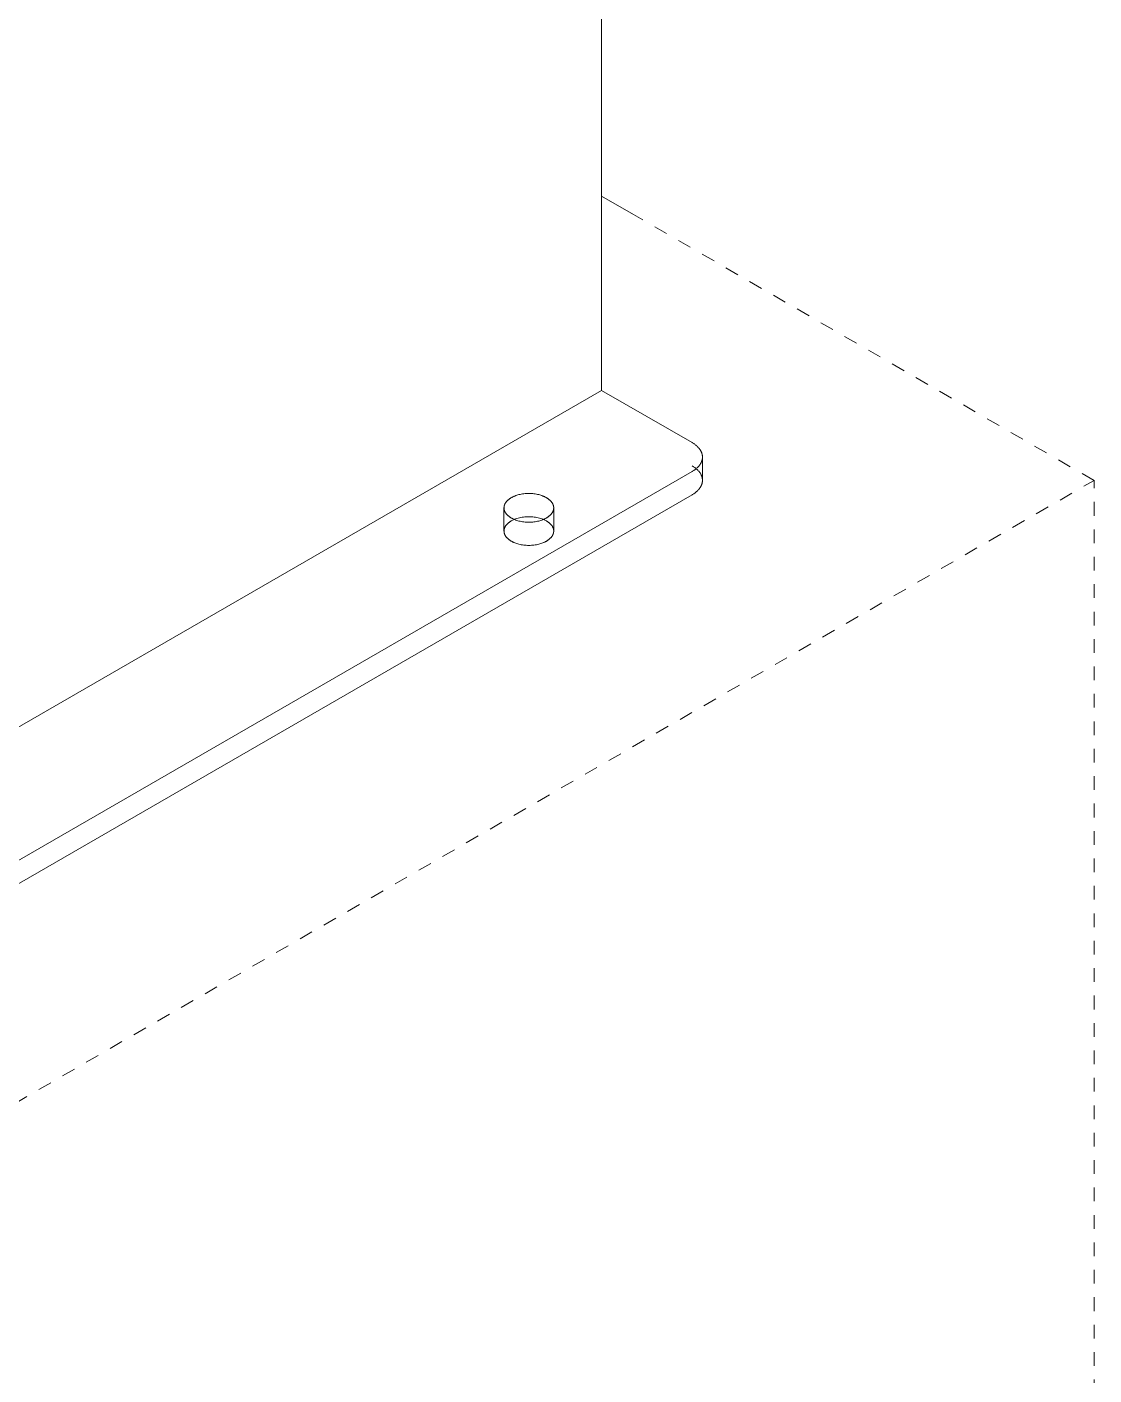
# Model space of a CAD drawing. Header units: inches. Extents: x -2 to 171, y -5 to 121.
# Drawn here: x 162.73 to 170.51, y 33.43 to 43.26 of the extents above; entities that cross this region are included whole.
import ezdxf

# ---------------------------------------------------------------- set-up
doc = ezdxf.new("R2010")
doc.units = ezdxf.units.IN
doc.linetypes.add('HIDDEN', pattern=[1.905, 1.27, -0.635])
doc.layers.add('ZANO_R', color=7, linetype='Continuous', lineweight=0)
doc.layers.add('ZANO_R_przerywana', color=250, linetype='HIDDEN', lineweight=0)

msp = doc.modelspace()

# ---------------------------------------------------------------- linework, layer by layer
at = {"layer": 'ZANO_R'}
for p, q in [((166.9233, 40.61361), (166.9233, 48.94375)), ((167.15477, 41.89702), (166.9233, 42.03067)), ((158.68383, 35.85655), (166.9233, 40.61361)), ((167.58245, 40.23304), (166.9233, 40.61361)), ((167.58245, 40.23304), (167.58647, 40.23067)), ((167.58647, 40.23067), (167.59043, 40.22822)), ((167.59043, 40.22822), (167.59433, 40.22571)), ((167.59433, 40.22571), (167.59817, 40.22312)), ((167.59817, 40.22312), (167.60192, 40.22045)), ((167.60192, 40.22045), (167.60561, 40.21772)), ((167.60561, 40.21772), (167.6092, 40.21492)), ((167.6092, 40.21492), (167.61271, 40.21204)), ((167.61271, 40.21204), (167.61613, 40.2091)), ((167.61613, 40.2091), (167.61945, 40.20609)), ((167.61945, 40.20609), (167.62266, 40.20301)), ((167.62266, 40.20301), (167.62577, 40.19987)), ((167.62577, 40.19987), (167.62876, 40.19667)), ((167.62876, 40.19667), (167.63163, 40.19341)), ((167.63163, 40.19341), (167.63438, 40.19009)), ((167.63438, 40.19009), (167.637, 40.18671)), ((167.637, 40.18671), (167.63948, 40.18328)), ((167.63948, 40.18328), (167.64183, 40.17979)), ((167.64183, 40.17979), (167.64295, 40.17803)), ((167.64295, 40.17803), (167.64404, 40.17626)), ((167.64404, 40.17626), (167.64508, 40.17447)), ((167.64508, 40.17447), (167.6461, 40.17268)), ((167.6461, 40.17268), (167.64707, 40.17087)), ((167.64707, 40.17087), (167.64801, 40.16906)), ((167.64801, 40.16906), (167.6489, 40.16723)), ((167.6489, 40.16723), (167.64976, 40.16539)), ((167.64976, 40.16539), (167.65058, 40.16355)), ((167.65058, 40.16355), (167.65136, 40.1617)), ((167.65136, 40.1617), (167.6521, 40.15983)), ((167.6521, 40.15983), (167.6528, 40.15796)), ((167.6528, 40.15796), (167.65346, 40.15609)), ((167.65346, 40.15609), (167.65408, 40.1542)), ((167.65408, 40.1542), (167.65466, 40.15231)), ((167.65466, 40.15231), (167.65519, 40.15041)), ((167.65519, 40.15041), (167.65568, 40.14851)), ((167.65568, 40.14851), (167.65614, 40.1466)), ((167.65614, 40.1466), (167.65654, 40.14469)), ((167.65654, 40.10997), (167.65614, 40.10806)), ((167.65654, 40.14469), (167.65691, 40.14277)), ((167.65691, 40.11189), (167.65654, 40.10997)), ((167.65691, 40.14277), (167.65724, 40.14085)), ((167.65724, 40.11381), (167.65691, 40.11189)), ((167.65724, 40.14085), (167.65752, 40.13892)), ((167.65752, 40.11574), (167.65724, 40.11381)), ((167.65752, 40.13892), (167.65775, 40.137)), ((167.65775, 40.11766), (167.65752, 40.11574)), ((167.65775, 40.137), (167.65795, 40.13506)), ((167.65795, 40.11959), (167.65775, 40.11766)), ((167.65795, 40.13506), (167.6581, 40.13313)), ((167.6581, 40.12153), (167.65795, 40.11959)), ((167.6581, 40.13313), (167.65821, 40.1312)), ((167.65821, 40.12346), (167.6581, 40.12153)), ((167.65821, 40.1312), (167.65827, 40.12926)), ((167.65827, 40.12539), (167.65821, 40.12346)), ((167.65827, 40.12926), (167.6583, 40.12733)), ((167.6583, 40.12733), (167.65827, 40.12539)), ((167.6583, 40.12539), (167.6583, 39.95819)), ((159.70918, 35.47598), (167.58245, 40.02162)), ((167.58245, 40.0639), (167.58641, 40.06157)), ((167.58647, 40.02399), (167.58245, 40.02162)), ((167.58641, 40.06157), (167.59031, 40.05916)), ((167.59043, 40.02643), (167.58647, 40.02399)), ((167.59031, 40.05916), (167.59415, 40.05669)), ((167.59433, 40.02895), (167.59043, 40.02643)), ((167.59415, 40.05669), (167.59793, 40.05414)), ((167.59817, 40.03154), (167.59433, 40.02895)), ((167.59793, 40.05414), (167.60163, 40.05152)), ((167.60192, 40.03421), (167.59817, 40.03154)), ((167.60163, 40.05152), (167.60526, 40.04884)), ((167.60561, 40.03694), (167.60192, 40.03421)), ((167.60526, 40.04884), (167.60881, 40.04609)), ((167.6092, 40.03974), (167.60561, 40.03694)), ((167.60881, 40.04609), (167.61228, 40.04326)), ((167.61271, 40.04262), (167.6092, 40.03974)), ((167.61228, 40.04326), (167.61566, 40.04038)), ((167.61613, 40.04556), (167.61271, 40.04262)), ((167.61566, 40.04038), (167.61894, 40.03742)), ((167.61945, 40.04857), (167.61613, 40.04556)), ((167.61894, 40.03742), (167.62212, 40.03441)), ((167.62266, 40.05165), (167.61945, 40.04857)), ((167.62212, 40.03441), (167.62519, 40.03133)), ((167.62577, 40.05479), (167.62266, 40.05165)), ((167.62519, 40.03133), (167.62816, 40.02819)), ((167.62876, 40.05799), (167.62577, 40.05479)), ((167.62816, 40.02819), (167.63101, 40.02499)), ((167.63163, 40.06125), (167.62876, 40.05799)), ((167.63101, 40.02499), (167.63374, 40.02173)), ((167.63438, 40.06457), (167.63163, 40.06125)), ((167.63374, 40.02173), (167.63635, 40.01842)), ((167.637, 40.06795), (167.63438, 40.06457)), ((167.63635, 40.01842), (167.63883, 40.01505)), ((167.63948, 40.07138), (167.637, 40.06795)), ((167.63883, 40.01505), (167.64118, 40.01164)), ((167.64183, 40.07487), (167.63948, 40.07138)), ((167.64118, 40.01164), (167.6434, 40.00817)), ((167.64295, 40.07663), (167.64183, 40.07487)), ((167.64404, 40.0784), (167.64295, 40.07663)), ((167.64508, 40.08018), (167.64404, 40.0784)), ((167.6461, 40.08198), (167.64508, 40.08018)), ((167.64707, 40.08379), (167.6461, 40.08198)), ((167.64801, 40.0856), (167.64707, 40.08379)), ((167.6489, 40.08743), (167.64801, 40.0856)), ((167.64976, 40.08926), (167.6489, 40.08743)), ((167.65058, 40.09111), (167.64976, 40.08926)), ((167.65136, 40.09296), (167.65058, 40.09111)), ((167.6521, 40.09483), (167.65136, 40.09296)), ((167.6528, 40.0967), (167.6521, 40.09483)), ((167.65346, 40.09857), (167.6528, 40.0967)), ((167.65408, 40.10046), (167.65346, 40.09857)), ((167.65466, 40.10235), (167.65408, 40.10046)), ((167.65519, 40.10425), (167.65466, 40.10235)), ((167.65568, 40.10615), (167.65519, 40.10425)), ((167.65614, 40.10806), (167.65568, 40.10615)), ((167.6434, 40.00817), (167.64445, 40.00642)), ((167.64445, 40.00642), (167.64547, 40.00466)), ((167.6461, 39.91284), (167.64508, 39.91105)), ((167.64547, 40.00466), (167.64645, 40.00289)), ((167.64707, 39.91465), (167.6461, 39.91284)), ((167.64645, 40.00289), (167.6474, 40.00111)), ((167.64801, 39.91646), (167.64707, 39.91465)), ((167.6474, 40.00111), (167.6483, 39.99932)), ((167.6489, 39.91829), (167.64801, 39.91646)), ((167.6483, 39.99932), (167.64918, 39.99752)), ((167.64976, 39.92012), (167.6489, 39.91829)), ((167.64918, 39.99752), (167.65001, 39.99571)), ((167.65058, 39.92197), (167.64976, 39.92012)), ((167.65001, 39.99571), (167.6508, 39.99389)), ((167.65136, 39.92382), (167.65058, 39.92197)), ((167.6508, 39.99389), (167.65156, 39.99206)), ((167.6521, 39.92569), (167.65136, 39.92382)), ((167.65156, 39.99206), (167.65228, 39.99023)), ((167.6528, 39.92756), (167.6521, 39.92569)), ((167.65228, 39.99023), (167.65296, 39.98838)), ((167.65346, 39.92943), (167.6528, 39.92756)), ((167.65296, 39.98838), (167.6536, 39.98653)), ((167.65408, 39.93132), (167.65346, 39.92943)), ((167.6536, 39.98653), (167.6542, 39.98468)), ((167.65466, 39.93321), (167.65408, 39.93132)), ((167.6542, 39.98468), (167.65476, 39.98281)), ((167.65519, 39.93511), (167.65466, 39.93321)), ((167.65476, 39.98281), (167.65528, 39.98095)), ((167.65568, 39.93701), (167.65519, 39.93511)), ((167.65528, 39.98095), (167.65576, 39.97907)), ((167.65614, 39.93892), (167.65568, 39.93701)), ((167.65576, 39.97907), (167.6562, 39.97719)), ((167.65654, 39.94083), (167.65614, 39.93892)), ((167.6562, 39.97719), (167.65659, 39.97531)), ((167.65691, 39.94275), (167.65654, 39.94083)), ((167.65659, 39.97531), (167.65695, 39.97342)), ((167.65724, 39.94467), (167.65691, 39.94275)), ((167.65695, 39.97342), (167.65726, 39.97153)), ((167.65752, 39.9466), (167.65724, 39.94467)), ((167.65726, 39.97153), (167.65754, 39.96963)), ((167.65775, 39.94852), (167.65752, 39.9466)), ((167.65754, 39.96963), (167.65777, 39.96773)), ((167.65795, 39.95045), (167.65775, 39.94852)), ((167.65777, 39.96773), (167.65796, 39.96583)), ((167.6581, 39.95239), (167.65795, 39.95045)), ((167.65796, 39.96583), (167.6581, 39.96393)), ((167.6581, 39.96393), (167.65821, 39.96203)), ((167.65821, 39.95432), (167.6581, 39.95239)), ((167.65821, 39.96203), (167.65827, 39.96012)), ((167.65827, 39.95625), (167.65821, 39.95432)), ((167.6583, 39.95819), (167.65827, 39.95625)), ((167.58245, 39.85248), (159.70918, 35.30684)), ((166.23824, 39.81247), (166.24056, 39.81457)), ((166.24056, 39.81457), (166.24296, 39.81663)), ((166.24296, 39.81663), (166.24541, 39.81865)), ((166.24541, 39.81865), (166.24793, 39.82061)), ((166.24793, 39.82061), (166.25051, 39.82252)), ((166.25051, 39.82252), (166.25314, 39.82439)), ((166.25314, 39.82439), (166.25582, 39.8262)), ((166.25582, 39.8262), (166.25855, 39.82796)), ((166.25855, 39.82796), (166.26133, 39.82967)), ((166.26133, 39.82967), (166.26414, 39.83133)), ((166.26414, 39.83133), (166.26702, 39.83296)), ((166.26702, 39.83296), (166.26998, 39.83456)), ((166.26998, 39.83456), (166.27303, 39.83614)), ((166.27303, 39.83614), (166.27617, 39.83768)), ((166.27617, 39.83768), (166.2794, 39.8392)), ((166.2794, 39.8392), (166.28272, 39.84069)), ((166.28272, 39.84069), (166.28612, 39.84215)), ((166.28612, 39.84215), (166.2896, 39.84356)), ((166.2896, 39.84356), (166.29682, 39.84629)), ((166.29682, 39.84629), (166.30435, 39.84884)), ((166.30435, 39.84884), (166.31219, 39.85121)), ((166.31219, 39.85121), (166.32032, 39.85338)), ((166.32032, 39.85338), (166.3287, 39.85533)), ((166.3287, 39.85533), (166.33732, 39.85706)), ((166.33732, 39.85706), (166.34616, 39.85854)), ((166.34616, 39.85854), (166.35517, 39.85977)), ((166.35517, 39.85977), (166.36432, 39.86073)), ((166.36432, 39.86073), (166.37359, 39.86143)), ((166.37359, 39.86143), (166.38293, 39.86185)), ((166.38293, 39.86185), (166.39231, 39.86199)), ((166.39231, 39.86199), (166.40169, 39.86185)), ((166.40169, 39.86185), (166.41103, 39.86143)), ((166.41103, 39.86143), (166.42029, 39.86073)), ((166.42029, 39.86073), (166.42945, 39.85977)), ((166.42945, 39.85977), (166.43846, 39.85854)), ((166.43846, 39.85854), (166.44729, 39.85706)), ((166.44729, 39.85706), (166.45591, 39.85533)), ((166.45591, 39.85533), (166.4643, 39.85338)), ((166.4643, 39.85338), (166.47242, 39.85121)), ((166.47242, 39.85121), (166.48026, 39.84884)), ((166.48026, 39.84884), (166.4878, 39.84629)), ((166.4878, 39.84629), (166.49502, 39.84356)), ((166.49502, 39.84356), (166.4985, 39.84215)), ((166.4985, 39.84215), (166.5019, 39.84069)), ((166.5019, 39.84069), (166.50521, 39.8392)), ((166.50521, 39.8392), (166.50844, 39.83768)), ((166.50844, 39.83768), (166.51158, 39.83614)), ((166.51158, 39.83614), (166.51464, 39.83456)), ((166.51464, 39.83456), (166.5176, 39.83296)), ((166.5176, 39.83296), (166.52048, 39.83133)), ((166.52048, 39.83133), (166.52329, 39.82967)), ((166.52329, 39.82967), (166.52606, 39.82796)), ((166.52606, 39.82796), (166.52879, 39.8262)), ((166.52879, 39.8262), (166.53148, 39.82439)), ((166.53148, 39.82439), (166.53411, 39.82252)), ((166.53411, 39.82252), (166.53668, 39.82061)), ((166.53668, 39.82061), (166.5392, 39.81865)), ((166.5392, 39.81865), (166.54166, 39.81663)), ((166.54166, 39.81663), (166.54405, 39.81457)), ((166.54405, 39.81457), (166.54637, 39.81247)), ((167.58647, 39.85485), (167.58245, 39.85248)), ((167.59043, 39.8573), (167.58647, 39.85485)), ((167.59433, 39.85981), (167.59043, 39.8573)), ((167.59817, 39.8624), (167.59433, 39.85981)), ((167.60192, 39.86507), (167.59817, 39.8624)), ((167.60561, 39.8678), (167.60192, 39.86507)), ((167.6092, 39.8706), (167.60561, 39.8678)), ((167.61271, 39.87348), (167.6092, 39.8706)), ((167.61613, 39.87642), (167.61271, 39.87348)), ((167.61945, 39.87943), (167.61613, 39.87642)), ((167.62266, 39.88251), (167.61945, 39.87943)), ((167.62577, 39.88565), (167.62266, 39.88251)), ((167.62876, 39.88885), (167.62577, 39.88565)), ((167.63163, 39.89211), (167.62876, 39.88885)), ((167.63438, 39.89543), (167.63163, 39.89211)), ((167.637, 39.89881), (167.63438, 39.89543)), ((167.63948, 39.90224), (167.637, 39.89881)), ((167.64183, 39.90573), (167.63948, 39.90224)), ((167.64295, 39.90749), (167.64183, 39.90573)), ((167.64404, 39.90926), (167.64295, 39.90749)), ((167.64508, 39.91105), (167.64404, 39.90926)), ((166.21105, 39.75734), (166.21106, 39.75869)), ((166.21105, 39.5882), (166.21105, 39.75734)), ((166.21106, 39.75598), (166.21105, 39.75734)), ((166.21106, 39.75869), (166.21111, 39.76004)), ((166.21111, 39.75463), (166.21106, 39.75598)), ((166.21111, 39.76004), (166.21119, 39.7614)), ((166.21119, 39.75327), (166.21111, 39.75463)), ((166.21119, 39.7614), (166.21129, 39.76275)), ((166.21129, 39.75192), (166.21119, 39.75327)), ((166.21129, 39.76275), (166.21143, 39.7641)), ((166.21143, 39.75057), (166.21129, 39.75192)), ((166.21143, 39.7641), (166.2116, 39.76545)), ((166.2116, 39.74922), (166.21143, 39.75057)), ((166.2116, 39.76545), (166.21179, 39.7668)), ((166.21179, 39.74787), (166.2116, 39.74922)), ((166.21179, 39.7668), (166.21202, 39.76814)), ((166.21202, 39.74653), (166.21179, 39.74787)), ((166.21202, 39.76814), (166.21228, 39.76949)), ((166.21228, 39.74519), (166.21202, 39.74653)), ((166.21228, 39.76949), (166.21256, 39.77083)), ((166.21256, 39.74385), (166.21228, 39.74519)), ((166.21256, 39.77083), (166.21288, 39.77216)), ((166.21288, 39.74251), (166.21256, 39.74385)), ((166.21288, 39.77216), (166.21322, 39.77349)), ((166.21322, 39.74118), (166.21288, 39.74251)), ((166.21322, 39.77349), (166.2136, 39.77482)), ((166.2136, 39.73985), (166.21322, 39.74118)), ((166.2136, 39.77482), (166.214, 39.77615)), ((166.214, 39.73853), (166.2136, 39.73985)), ((166.214, 39.77615), (166.21443, 39.77747)), ((166.21443, 39.73721), (166.214, 39.73853)), ((166.21443, 39.77747), (166.2149, 39.77878)), ((166.2149, 39.73589), (166.21443, 39.73721)), ((166.2149, 39.77878), (166.21539, 39.78009)), ((166.21539, 39.73458), (166.2149, 39.73589)), ((166.21539, 39.78009), (166.2159, 39.78139)), ((166.2159, 39.73328), (166.21539, 39.73458)), ((166.2159, 39.78139), (166.21645, 39.78269)), ((166.21645, 39.73198), (166.2159, 39.73328)), ((166.21645, 39.78269), (166.21702, 39.78398)), ((166.21702, 39.73069), (166.21645, 39.73198)), ((166.21702, 39.78398), (166.21762, 39.78527)), ((166.21762, 39.72941), (166.21702, 39.73069)), ((166.21762, 39.78527), (166.21825, 39.78655)), ((166.21825, 39.72813), (166.21762, 39.72941)), ((166.21825, 39.78655), (166.21891, 39.78782)), ((166.21891, 39.72686), (166.21825, 39.72813)), ((166.21891, 39.78782), (166.21959, 39.78908)), ((166.21959, 39.72559), (166.21891, 39.72686)), ((166.21959, 39.78908), (166.2203, 39.79034)), ((166.2203, 39.72433), (166.21959, 39.72559)), ((166.2203, 39.79034), (166.22103, 39.79159)), ((166.22103, 39.72309), (166.2203, 39.72433)), ((166.22103, 39.79159), (166.22179, 39.79283)), ((166.22179, 39.72185), (166.22103, 39.72309)), ((166.22179, 39.79283), (166.22258, 39.79406)), ((166.22258, 39.72061), (166.22179, 39.72185)), ((166.22258, 39.79406), (166.22422, 39.7965)), ((166.22422, 39.71817), (166.22258, 39.72061)), ((166.22422, 39.7965), (166.22596, 39.7989)), ((166.22596, 39.71577), (166.22422, 39.71817)), ((166.22596, 39.7989), (166.22779, 39.80127)), ((166.22779, 39.80127), (166.22972, 39.80359)), ((166.22972, 39.80359), (166.23173, 39.80588)), ((166.23173, 39.80588), (166.23382, 39.80812)), ((166.23382, 39.80812), (166.23599, 39.81031)), ((166.23599, 39.81031), (166.23824, 39.81247)), ((166.54637, 39.81247), (166.54862, 39.81031)), ((166.54862, 39.81031), (166.5508, 39.80812)), ((166.5508, 39.80812), (166.55289, 39.80588)), ((166.55289, 39.80588), (166.5549, 39.80359)), ((166.5549, 39.80359), (166.55682, 39.80127)), ((166.55682, 39.80127), (166.55866, 39.7989)), ((166.55866, 39.7989), (166.5604, 39.7965)), ((166.5604, 39.71817), (166.55866, 39.71577)), ((166.5604, 39.7965), (166.56204, 39.79406)), ((166.56204, 39.72061), (166.5604, 39.71817)), ((166.56204, 39.79406), (166.56283, 39.79283)), ((166.56283, 39.72185), (166.56204, 39.72061)), ((166.56283, 39.79283), (166.56358, 39.79159)), ((166.56358, 39.72309), (166.56283, 39.72185)), ((166.56358, 39.79159), (166.56432, 39.79034)), ((166.56432, 39.72433), (166.56358, 39.72309)), ((166.56432, 39.79034), (166.56503, 39.78908)), ((166.56503, 39.72559), (166.56432, 39.72433)), ((166.56503, 39.78908), (166.56571, 39.78782)), ((166.56571, 39.72686), (166.56503, 39.72559)), ((166.56571, 39.78782), (166.56636, 39.78655)), ((166.56636, 39.72813), (166.56571, 39.72686)), ((166.56636, 39.78655), (166.56699, 39.78527)), ((166.56699, 39.72941), (166.56636, 39.72813)), ((166.56699, 39.78527), (166.56759, 39.78398)), ((166.56759, 39.73069), (166.56699, 39.72941)), ((166.56759, 39.78398), (166.56817, 39.78269)), ((166.56817, 39.73198), (166.56759, 39.73069)), ((166.56817, 39.78269), (166.56871, 39.78139)), ((166.56871, 39.73328), (166.56817, 39.73198)), ((166.56871, 39.78139), (166.56923, 39.78009)), ((166.56923, 39.73458), (166.56871, 39.73328)), ((166.56923, 39.78009), (166.56972, 39.77878)), ((166.56972, 39.73589), (166.56923, 39.73458)), ((166.56972, 39.77878), (166.57018, 39.77747)), ((166.57018, 39.73721), (166.56972, 39.73589)), ((166.57018, 39.77747), (166.57062, 39.77615)), ((166.57062, 39.73853), (166.57018, 39.73721)), ((166.57062, 39.77615), (166.57102, 39.77482)), ((166.57102, 39.73985), (166.57062, 39.73853)), ((166.57102, 39.77482), (166.57139, 39.77349)), ((166.57139, 39.74118), (166.57102, 39.73985)), ((166.57139, 39.77349), (166.57174, 39.77216)), ((166.57174, 39.74251), (166.57139, 39.74118)), ((166.57174, 39.77216), (166.57206, 39.77083)), ((166.57206, 39.74385), (166.57174, 39.74251)), ((166.57206, 39.77083), (166.57234, 39.76949)), ((166.57234, 39.74519), (166.57206, 39.74385)), ((166.57234, 39.76949), (166.5726, 39.76814)), ((166.5726, 39.74653), (166.57234, 39.74519)), ((166.5726, 39.76814), (166.57282, 39.7668)), ((166.57282, 39.74787), (166.5726, 39.74653)), ((166.57282, 39.7668), (166.57302, 39.76545)), ((166.57302, 39.74922), (166.57282, 39.74787)), ((166.57302, 39.76545), (166.57319, 39.7641)), ((166.57319, 39.75057), (166.57302, 39.74922)), ((166.57319, 39.7641), (166.57332, 39.76275)), ((166.57332, 39.75192), (166.57319, 39.75057)), ((166.57332, 39.76275), (166.57343, 39.7614)), ((166.57343, 39.75327), (166.57332, 39.75192)), ((166.57343, 39.7614), (166.57351, 39.76004)), ((166.57351, 39.75463), (166.57343, 39.75327)), ((166.57351, 39.76004), (166.57355, 39.75869)), ((166.57355, 39.75598), (166.57351, 39.75463)), ((166.57355, 39.75869), (166.57357, 39.75734)), ((166.57357, 39.75734), (166.57355, 39.75598)), ((166.57357, 39.5882), (166.57357, 39.75734)), ((166.21891, 39.61868), (166.21825, 39.61741)), ((166.21959, 39.61994), (166.21891, 39.61868)), ((166.2203, 39.6212), (166.21959, 39.61994)), ((166.22103, 39.62245), (166.2203, 39.6212)), ((166.22179, 39.62369), (166.22103, 39.62245)), ((166.22258, 39.62492), (166.22179, 39.62369)), ((166.22422, 39.62736), (166.22258, 39.62492)), ((166.22596, 39.62976), (166.22422, 39.62736)), ((166.22779, 39.71341), (166.22596, 39.71577)), ((166.22779, 39.63213), (166.22596, 39.62976)), ((166.22972, 39.71108), (166.22779, 39.71341)), ((166.22972, 39.63445), (166.22779, 39.63213)), ((166.23173, 39.7088), (166.22972, 39.71108)), ((166.23173, 39.63674), (166.22972, 39.63445)), ((166.23382, 39.70656), (166.23173, 39.7088)), ((166.23382, 39.63898), (166.23173, 39.63674)), ((166.23599, 39.70436), (166.23382, 39.70656)), ((166.23599, 39.64118), (166.23382, 39.63898)), ((166.23824, 39.7022), (166.23599, 39.70436)), ((166.23824, 39.64333), (166.23599, 39.64118)), ((166.24056, 39.7001), (166.23824, 39.7022)), ((166.24056, 39.64543), (166.23824, 39.64333)), ((166.24296, 39.69804), (166.24056, 39.7001)), ((166.24296, 39.64749), (166.24056, 39.64543)), ((166.24541, 39.69603), (166.24296, 39.69804)), ((166.24541, 39.64951), (166.24296, 39.64749)), ((166.24793, 39.69406), (166.24541, 39.69603)), ((166.24793, 39.65147), (166.24541, 39.64951)), ((166.25051, 39.69215), (166.24793, 39.69406)), ((166.25051, 39.65338), (166.24793, 39.65147)), ((166.25314, 39.69029), (166.25051, 39.69215)), ((166.25314, 39.65525), (166.25051, 39.65338)), ((166.25582, 39.68847), (166.25314, 39.69029)), ((166.25582, 39.65706), (166.25314, 39.65525)), ((166.25855, 39.68671), (166.25582, 39.68847)), ((166.25855, 39.65882), (166.25582, 39.65706)), ((166.26133, 39.685), (166.25855, 39.68671)), ((166.26133, 39.66053), (166.25855, 39.65882)), ((166.26414, 39.68334), (166.26133, 39.685)), ((166.26414, 39.66219), (166.26133, 39.66053)), ((166.26702, 39.68171), (166.26414, 39.68334)), ((166.26936, 39.66509), (166.26414, 39.66219)), ((166.26998, 39.68011), (166.26702, 39.68171)), ((166.27468, 39.66782), (166.26936, 39.66509)), ((166.27303, 39.67854), (166.26998, 39.68011)), ((166.27617, 39.67699), (166.27303, 39.67854)), ((166.28007, 39.67038), (166.27468, 39.66782)), ((166.2794, 39.67547), (166.27617, 39.67699)), ((166.28272, 39.67398), (166.2794, 39.67547)), ((166.28554, 39.67277), (166.28007, 39.67038)), ((166.28612, 39.67253), (166.28272, 39.67398)), ((166.29486, 39.67622), (166.28554, 39.67277)), ((166.2896, 39.67111), (166.28612, 39.67253)), ((166.29682, 39.66839), (166.2896, 39.67111)), ((166.30428, 39.67935), (166.29486, 39.67622)), ((166.30435, 39.66583), (166.29682, 39.66839)), ((166.31381, 39.68217), (166.30428, 39.67935)), ((166.31219, 39.66346), (166.30435, 39.66583)), ((166.32032, 39.66129), (166.31219, 39.66346)), ((166.32342, 39.68466), (166.31381, 39.68217)), ((166.3287, 39.65934), (166.32032, 39.66129)), ((166.33312, 39.68682), (166.32342, 39.68466)), ((166.33732, 39.65762), (166.3287, 39.65934)), ((166.34288, 39.68866), (166.33312, 39.68682)), ((166.34616, 39.65614), (166.33732, 39.65762)), ((166.3527, 39.69016), (166.34288, 39.68866)), ((166.35517, 39.65491), (166.34616, 39.65614)), ((166.36256, 39.69134), (166.3527, 39.69016)), ((166.36432, 39.65394), (166.35517, 39.65491)), ((166.37246, 39.69217), (166.36256, 39.69134)), ((166.37359, 39.65325), (166.36432, 39.65394)), ((166.38238, 39.69268), (166.37246, 39.69217)), ((166.38293, 39.65283), (166.37359, 39.65325)), ((166.39231, 39.69285), (166.38238, 39.69268)), ((166.39231, 39.65269), (166.38293, 39.65283)), ((166.40224, 39.69268), (166.39231, 39.69285)), ((166.40169, 39.65283), (166.39231, 39.65269)), ((166.41103, 39.65325), (166.40169, 39.65283)), ((166.41216, 39.69217), (166.40224, 39.69268)), ((166.42029, 39.65394), (166.41103, 39.65325)), ((166.42206, 39.69134), (166.41216, 39.69217)), ((166.42945, 39.65491), (166.42029, 39.65394)), ((166.43192, 39.69016), (166.42206, 39.69134)), ((166.43846, 39.65614), (166.42945, 39.65491)), ((166.44174, 39.68866), (166.43192, 39.69016)), ((166.44729, 39.65762), (166.43846, 39.65614)), ((166.4515, 39.68682), (166.44174, 39.68866)), ((166.45591, 39.65934), (166.44729, 39.65762)), ((166.46119, 39.68466), (166.4515, 39.68682)), ((166.4643, 39.66129), (166.45591, 39.65934)), ((166.47081, 39.68217), (166.46119, 39.68466)), ((166.47242, 39.66346), (166.4643, 39.66129)), ((166.48033, 39.67935), (166.47081, 39.68217)), ((166.48026, 39.66583), (166.47242, 39.66346)), ((166.4878, 39.66839), (166.48026, 39.66583)), ((166.48976, 39.67622), (166.48033, 39.67935)), ((166.49502, 39.67111), (166.4878, 39.66839)), ((166.49907, 39.67277), (166.48976, 39.67622)), ((166.4985, 39.67253), (166.49502, 39.67111)), ((166.5019, 39.67398), (166.4985, 39.67253)), ((166.50455, 39.67038), (166.49907, 39.67277)), ((166.50521, 39.67547), (166.5019, 39.67398)), ((166.50994, 39.66782), (166.50455, 39.67038)), ((166.50844, 39.67699), (166.50521, 39.67547)), ((166.51158, 39.67854), (166.50844, 39.67699)), ((166.51525, 39.66509), (166.50994, 39.66782)), ((166.51464, 39.68011), (166.51158, 39.67854)), ((166.5176, 39.68171), (166.51464, 39.68011)), ((166.52048, 39.66219), (166.51525, 39.66509)), ((166.52048, 39.68334), (166.5176, 39.68171)), ((166.52329, 39.685), (166.52048, 39.68334)), ((166.52329, 39.66053), (166.52048, 39.66219)), ((166.52606, 39.68671), (166.52329, 39.685)), ((166.52606, 39.65882), (166.52329, 39.66053)), ((166.52879, 39.68847), (166.52606, 39.68671)), ((166.52879, 39.65706), (166.52606, 39.65882)), ((166.53148, 39.69029), (166.52879, 39.68847)), ((166.53148, 39.65525), (166.52879, 39.65706)), ((166.53411, 39.69215), (166.53148, 39.69029)), ((166.53411, 39.65338), (166.53148, 39.65525)), ((166.53668, 39.69406), (166.53411, 39.69215)), ((166.53668, 39.65147), (166.53411, 39.65338)), ((166.5392, 39.69603), (166.53668, 39.69406)), ((166.5392, 39.64951), (166.53668, 39.65147)), ((166.54166, 39.69804), (166.5392, 39.69603)), ((166.54166, 39.64749), (166.5392, 39.64951)), ((166.54405, 39.7001), (166.54166, 39.69804)), ((166.54405, 39.64543), (166.54166, 39.64749)), ((166.54637, 39.7022), (166.54405, 39.7001)), ((166.54637, 39.64333), (166.54405, 39.64543)), ((166.54862, 39.70436), (166.54637, 39.7022)), ((166.54862, 39.64118), (166.54637, 39.64333)), ((166.5508, 39.70656), (166.54862, 39.70436)), ((166.5508, 39.63898), (166.54862, 39.64118)), ((166.55289, 39.7088), (166.5508, 39.70656)), ((166.55289, 39.63674), (166.5508, 39.63898)), ((166.5549, 39.71108), (166.55289, 39.7088)), ((166.5549, 39.63445), (166.55289, 39.63674)), ((166.55682, 39.71341), (166.5549, 39.71108)), ((166.55682, 39.63213), (166.5549, 39.63445)), ((166.55866, 39.71577), (166.55682, 39.71341)), ((166.55866, 39.62976), (166.55682, 39.63213)), ((166.5604, 39.62736), (166.55866, 39.62976)), ((166.56204, 39.62492), (166.5604, 39.62736)), ((166.56283, 39.62369), (166.56204, 39.62492)), ((166.56358, 39.62245), (166.56283, 39.62369)), ((166.56432, 39.6212), (166.56358, 39.62245)), ((166.56503, 39.61994), (166.56432, 39.6212)), ((166.56571, 39.61868), (166.56503, 39.61994)), ((166.56636, 39.61741), (166.56571, 39.61868)), ((166.21106, 39.58955), (166.21105, 39.5882)), ((166.21105, 39.5882), (166.21106, 39.58684)), ((166.21111, 39.5909), (166.21106, 39.58955)), ((166.21106, 39.58684), (166.21111, 39.58549)), ((166.21119, 39.59226), (166.21111, 39.5909)), ((166.21111, 39.58549), (166.21119, 39.58413)), ((166.21129, 39.59361), (166.21119, 39.59226)), ((166.21119, 39.58413), (166.21129, 39.58278)), ((166.21143, 39.59496), (166.21129, 39.59361)), ((166.21129, 39.58278), (166.21143, 39.58143)), ((166.2116, 39.59631), (166.21143, 39.59496)), ((166.21143, 39.58143), (166.2116, 39.58008)), ((166.21179, 39.59766), (166.2116, 39.59631)), ((166.2116, 39.58008), (166.21179, 39.57873)), ((166.21202, 39.599), (166.21179, 39.59766)), ((166.21179, 39.57873), (166.21202, 39.57739)), ((166.21228, 39.60035), (166.21202, 39.599)), ((166.21202, 39.57739), (166.21228, 39.57605)), ((166.21256, 39.60169), (166.21228, 39.60035)), ((166.21228, 39.57605), (166.21256, 39.57471)), ((166.21288, 39.60302), (166.21256, 39.60169)), ((166.21256, 39.57471), (166.21288, 39.57337)), ((166.21322, 39.60435), (166.21288, 39.60302)), ((166.21288, 39.57337), (166.21322, 39.57204)), ((166.2136, 39.60568), (166.21322, 39.60435)), ((166.21322, 39.57204), (166.2136, 39.57071)), ((166.214, 39.60701), (166.2136, 39.60568)), ((166.2136, 39.57071), (166.214, 39.56939)), ((166.21443, 39.60833), (166.214, 39.60701)), ((166.214, 39.56939), (166.21443, 39.56807)), ((166.2149, 39.60964), (166.21443, 39.60833)), ((166.21443, 39.56807), (166.2149, 39.56675)), ((166.21539, 39.61095), (166.2149, 39.60964)), ((166.2149, 39.56675), (166.21539, 39.56544)), ((166.2159, 39.61225), (166.21539, 39.61095)), ((166.21539, 39.56544), (166.2159, 39.56414)), ((166.21645, 39.61355), (166.2159, 39.61225)), ((166.2159, 39.56414), (166.21645, 39.56284)), ((166.21702, 39.61484), (166.21645, 39.61355)), ((166.21645, 39.56284), (166.21702, 39.56155)), ((166.21762, 39.61613), (166.21702, 39.61484)), ((166.21702, 39.56155), (166.21762, 39.56027)), ((166.21825, 39.61741), (166.21762, 39.61613)), ((166.21762, 39.56027), (166.21825, 39.55899)), ((166.21825, 39.55899), (166.21891, 39.55772)), ((166.21891, 39.55772), (166.21959, 39.55645)), ((166.21959, 39.55645), (166.2203, 39.5552)), ((166.2203, 39.5552), (166.22103, 39.55395)), ((166.22103, 39.55395), (166.22179, 39.55271)), ((166.22179, 39.55271), (166.22258, 39.55147)), ((166.22258, 39.55147), (166.22422, 39.54903)), ((166.22422, 39.54903), (166.22596, 39.54663)), ((166.22596, 39.54663), (166.22779, 39.54427)), ((166.22779, 39.54427), (166.22972, 39.54194)), ((166.22972, 39.54194), (166.23173, 39.53966)), ((166.23173, 39.53966), (166.23382, 39.53742)), ((166.23382, 39.53742), (166.23599, 39.53522)), ((166.23599, 39.53522), (166.23824, 39.53306)), ((166.23824, 39.53306), (166.24056, 39.53096)), ((166.24056, 39.53096), (166.24296, 39.5289)), ((166.24296, 39.5289), (166.24541, 39.52689)), ((166.24541, 39.52689), (166.24793, 39.52492)), ((166.24793, 39.52492), (166.25051, 39.52301)), ((166.25051, 39.52301), (166.25314, 39.52115)), ((166.25314, 39.52115), (166.25582, 39.51933)), ((166.25582, 39.51933), (166.25855, 39.51757)), ((166.52606, 39.51757), (166.52879, 39.51933)), ((166.52879, 39.51933), (166.53148, 39.52115)), ((166.53148, 39.52115), (166.53411, 39.52301)), ((166.53411, 39.52301), (166.53668, 39.52492)), ((166.53668, 39.52492), (166.5392, 39.52689)), ((166.5392, 39.52689), (166.54166, 39.5289)), ((166.54166, 39.5289), (166.54405, 39.53096)), ((166.54405, 39.53096), (166.54637, 39.53306)), ((166.54637, 39.53306), (166.54862, 39.53522)), ((166.54862, 39.53522), (166.5508, 39.53742)), ((166.5508, 39.53742), (166.55289, 39.53966)), ((166.55289, 39.53966), (166.5549, 39.54194)), ((166.5549, 39.54194), (166.55682, 39.54427)), ((166.55682, 39.54427), (166.55866, 39.54663)), ((166.55866, 39.54663), (166.5604, 39.54903)), ((166.5604, 39.54903), (166.56204, 39.55147)), ((166.56204, 39.55147), (166.56283, 39.55271)), ((166.56283, 39.55271), (166.56358, 39.55395)), ((166.56358, 39.55395), (166.56432, 39.5552)), ((166.56432, 39.5552), (166.56503, 39.55645)), ((166.56503, 39.55645), (166.56571, 39.55772)), ((166.56571, 39.55772), (166.56636, 39.55899)), ((166.56699, 39.61613), (166.56636, 39.61741)), ((166.56636, 39.55899), (166.56699, 39.56027)), ((166.56759, 39.61484), (166.56699, 39.61613)), ((166.56699, 39.56027), (166.56759, 39.56155)), ((166.56817, 39.61355), (166.56759, 39.61484)), ((166.56759, 39.56155), (166.56817, 39.56284)), ((166.56871, 39.61225), (166.56817, 39.61355)), ((166.56817, 39.56284), (166.56871, 39.56414)), ((166.56923, 39.61095), (166.56871, 39.61225)), ((166.56871, 39.56414), (166.56923, 39.56544)), ((166.56972, 39.60964), (166.56923, 39.61095)), ((166.56923, 39.56544), (166.56972, 39.56675)), ((166.57018, 39.60833), (166.56972, 39.60964)), ((166.56972, 39.56675), (166.57018, 39.56807)), ((166.57062, 39.60701), (166.57018, 39.60833)), ((166.57018, 39.56807), (166.57062, 39.56939)), ((166.57102, 39.60568), (166.57062, 39.60701)), ((166.57062, 39.56939), (166.57102, 39.57071)), ((166.57139, 39.60435), (166.57102, 39.60568)), ((166.57102, 39.57071), (166.57139, 39.57204)), ((166.57174, 39.60302), (166.57139, 39.60435)), ((166.57139, 39.57204), (166.57174, 39.57337)), ((166.57206, 39.60169), (166.57174, 39.60302)), ((166.57174, 39.57337), (166.57206, 39.57471)), ((166.57234, 39.60035), (166.57206, 39.60169)), ((166.57206, 39.57471), (166.57234, 39.57605)), ((166.5726, 39.599), (166.57234, 39.60035)), ((166.57234, 39.57605), (166.5726, 39.57739)), ((166.57282, 39.59766), (166.5726, 39.599)), ((166.5726, 39.57739), (166.57282, 39.57873)), ((166.57302, 39.59631), (166.57282, 39.59766)), ((166.57282, 39.57873), (166.57302, 39.58008)), ((166.57319, 39.59496), (166.57302, 39.59631)), ((166.57302, 39.58008), (166.57319, 39.58143)), ((166.57332, 39.59361), (166.57319, 39.59496)), ((166.57319, 39.58143), (166.57332, 39.58278)), ((166.57343, 39.59226), (166.57332, 39.59361)), ((166.57332, 39.58278), (166.57343, 39.58413)), ((166.57351, 39.5909), (166.57343, 39.59226)), ((166.57343, 39.58413), (166.57351, 39.58549)), ((166.57355, 39.58955), (166.57351, 39.5909)), ((166.57351, 39.58549), (166.57355, 39.58684)), ((166.57357, 39.5882), (166.57355, 39.58955)), ((166.57355, 39.58684), (166.57357, 39.5882)), ((166.25855, 39.51757), (166.26133, 39.51586)), ((166.26133, 39.51586), (166.26414, 39.5142)), ((166.26414, 39.5142), (166.26702, 39.51257)), ((166.26702, 39.51257), (166.26998, 39.51097)), ((166.26998, 39.51097), (166.27303, 39.5094)), ((166.27303, 39.5094), (166.27617, 39.50785)), ((166.27617, 39.50785), (166.2794, 39.50633)), ((166.2794, 39.50633), (166.28272, 39.50484)), ((166.28272, 39.50484), (166.28612, 39.50339)), ((166.28612, 39.50339), (166.2896, 39.50197)), ((166.2896, 39.50197), (166.29682, 39.49925)), ((166.29682, 39.49925), (166.30435, 39.49669)), ((166.30435, 39.49669), (166.31219, 39.49432)), ((166.31219, 39.49432), (166.32032, 39.49215)), ((166.32032, 39.49215), (166.3287, 39.4902)), ((166.3287, 39.4902), (166.33732, 39.48848)), ((166.33732, 39.48848), (166.34616, 39.487)), ((166.34616, 39.487), (166.35517, 39.48577)), ((166.35517, 39.48577), (166.36432, 39.4848)), ((166.36432, 39.4848), (166.37359, 39.48411)), ((166.37359, 39.48411), (166.38293, 39.48369)), ((166.38293, 39.48369), (166.39231, 39.48355)), ((166.39231, 39.48355), (166.40169, 39.48369)), ((166.40169, 39.48369), (166.41103, 39.48411)), ((166.41103, 39.48411), (166.42029, 39.4848)), ((166.42029, 39.4848), (166.42945, 39.48577)), ((166.42945, 39.48577), (166.43846, 39.487)), ((166.43846, 39.487), (166.44729, 39.48848)), ((166.44729, 39.48848), (166.45591, 39.4902)), ((166.45591, 39.4902), (166.4643, 39.49215)), ((166.4643, 39.49215), (166.47242, 39.49432)), ((166.47242, 39.49432), (166.48026, 39.49669)), ((166.48026, 39.49669), (166.4878, 39.49925)), ((166.4878, 39.49925), (166.49502, 39.50197)), ((166.49502, 39.50197), (166.4985, 39.50339)), ((166.4985, 39.50339), (166.5019, 39.50484)), ((166.5019, 39.50484), (166.50521, 39.50633)), ((166.50521, 39.50633), (166.50844, 39.50785)), ((166.50844, 39.50785), (166.51158, 39.5094)), ((166.51158, 39.5094), (166.51464, 39.51097)), ((166.51464, 39.51097), (166.5176, 39.51257)), ((166.5176, 39.51257), (166.52048, 39.5142)), ((166.52048, 39.5142), (166.52329, 39.51586)), ((166.52329, 39.51586), (166.52606, 39.51757))]:
    msp.add_line(p, q, dxfattribs=at)
at = {"layer": 'ZANO_R_przerywana', "ltscale": 0.05}
for p, q in [((170.51415, 39.95749), (167.15477, 41.89702)), ((159.52767, 33.61444), (170.51415, 39.95749)), ((170.51415, 31.5001), (170.51415, 39.95749))]:
    msp.add_line(p, q, dxfattribs=at)

doc.saveas('drawing.dxf')
